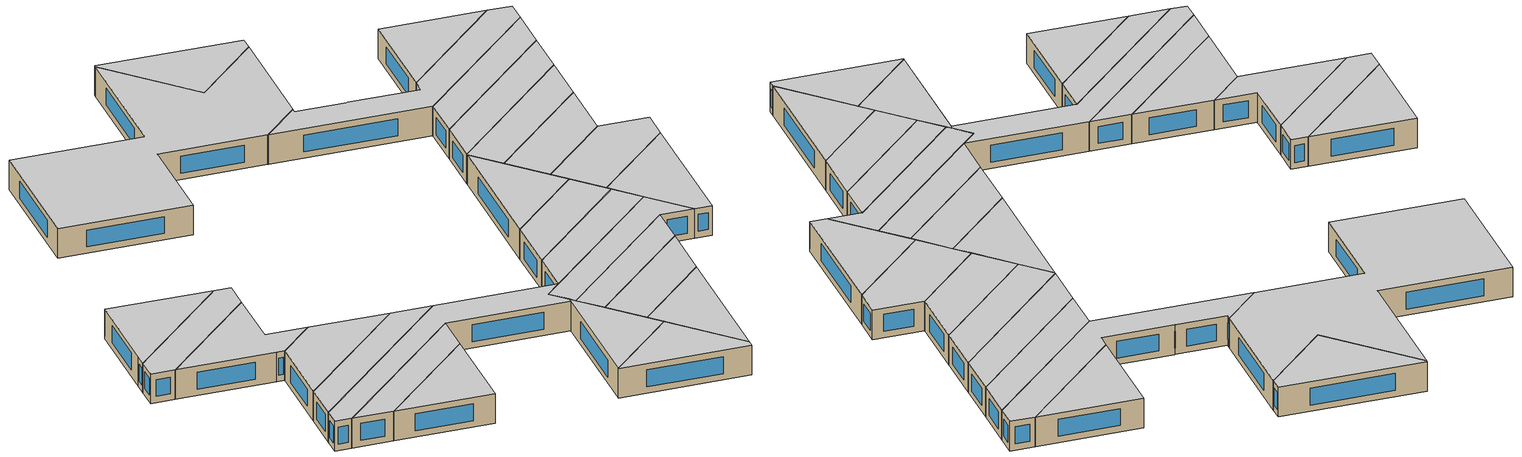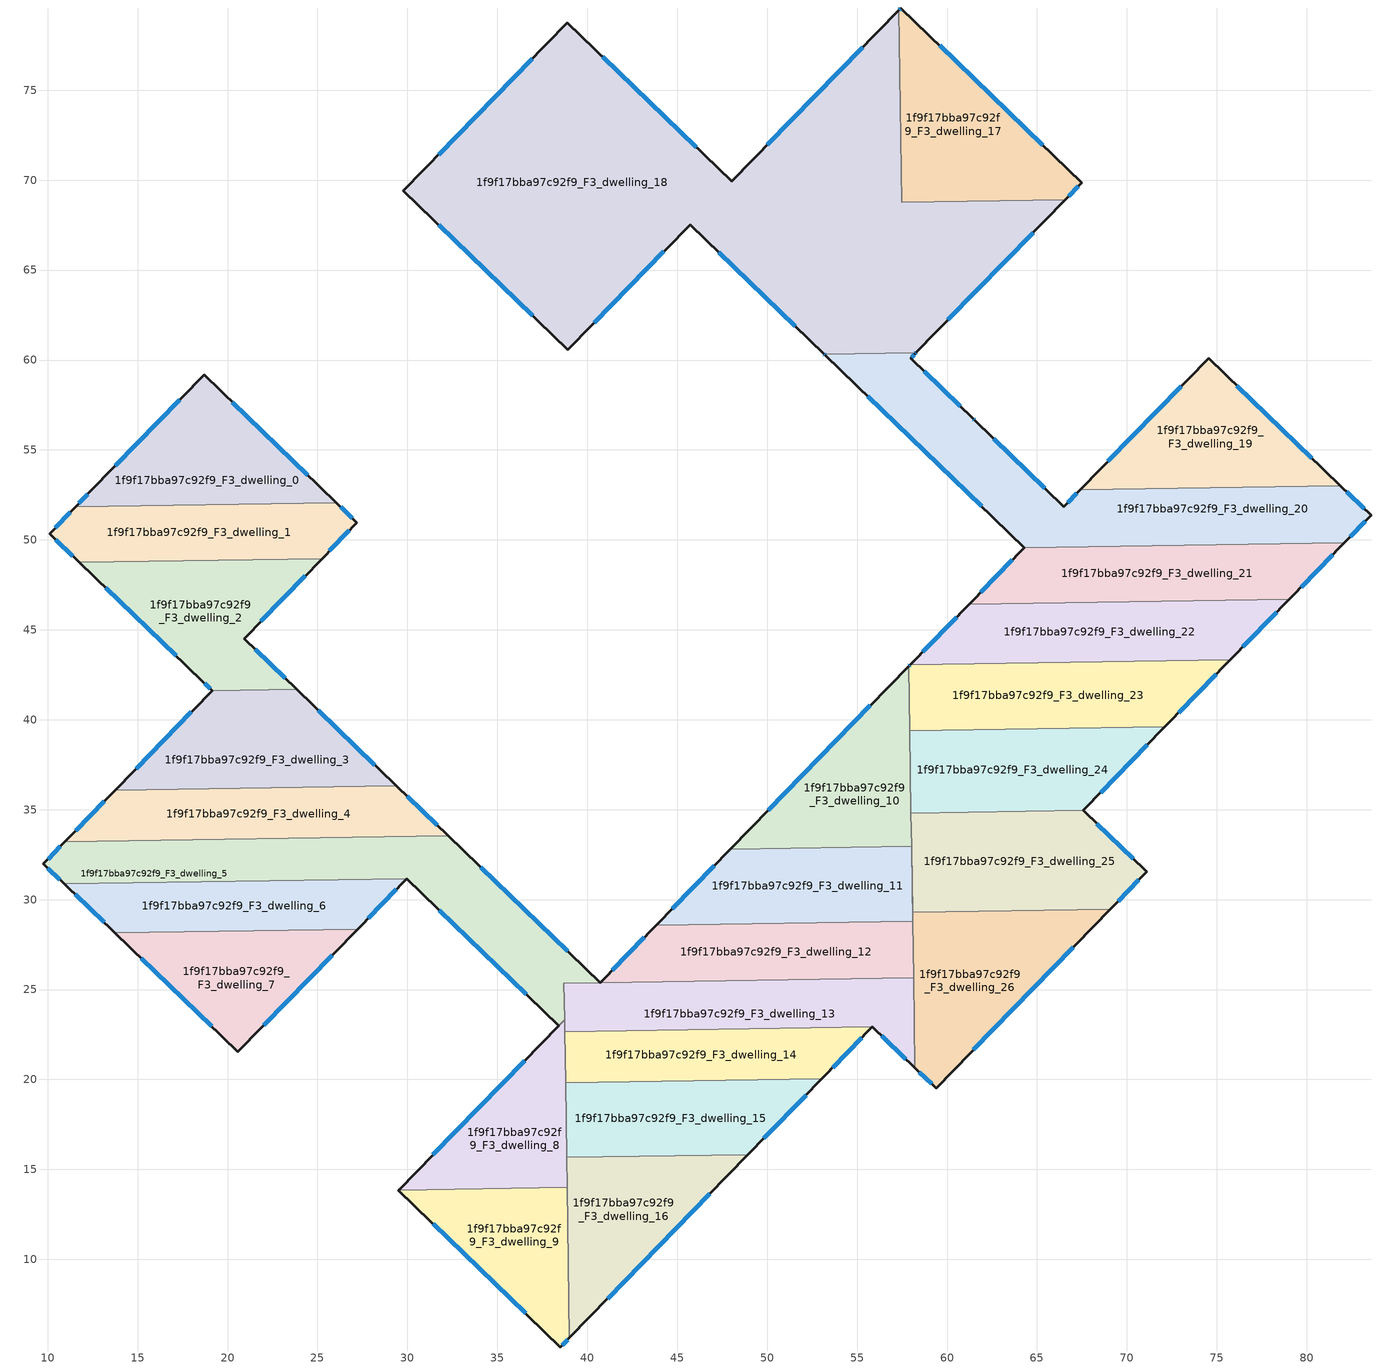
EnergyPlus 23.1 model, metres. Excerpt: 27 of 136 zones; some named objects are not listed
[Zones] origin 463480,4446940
1f9f17bba97c92f9_F3_dwelling_0
 floor to 1f9f17bba97c92f9_F2_dwelling_0 (EU_floor_Construction): 26.04,52.08 11.56,51.85 12.41,52.73 18.7,59.18 z9
 wall outside (EU_wall_Construction): 26.04,52.08 18.7,59.18 12.41,52.73 11.56,51.85 z9:12
 wall to 1f9f17bba97c92f9_F3_dwelling_1 (EU_wall_Construction): 11.56,51.85 26.04,52.08 z9:12
 window (EU_Window_Construction): 12.22,52.54 11.74,52.04 / 17.35,57.8 13.75,54.11 / 24.46,53.6 20.27,57.66 z9.64:11.36
 ceiling to 1f9f17bba97c92f9_F4_dwelling_0 (EU_floor_Construction): 26.04,52.08 18.7,59.18 12.41,52.73 11.56,51.85 z12
1f9f17bba97c92f9_F3_dwelling_1
 floor to 1f9f17bba97c92f9_F2_dwelling_1 (EU_floor_Construction): 27.2,50.96 25.25,48.96 11.76,48.75 10.1,50.35 11.56,51.85 26.04,52.08 z9
 wall outside (EU_wall_Construction): 25.25,48.96 27.2,50.96 26.04,52.08 / 11.56,51.85 10.1,50.35 11.76,48.75 z9:12
 wall to 1f9f17bba97c92f9_F3_dwelling_2 (EU_wall_Construction): 11.76,48.75 25.25,48.96 z9:12
 window (EU_Window_Construction): 26.95,51.2 26.29,51.84 / 25.67,49.39 26.78,50.53 / 10.46,50.01 11.4,49.1 / 11.25,51.53 10.41,50.67 z9.64:11.36
 ceiling to 1f9f17bba97c92f9_F4_dwelling_1 (EU_floor_Construction): 25.25,48.96 27.2,50.96 26.04,52.08 11.56,51.85 10.1,50.35 11.76,48.75 z12
1f9f17bba97c92f9_F3_dwelling_10
 floor to 1f9f17bba97c92f9_F2_dwelling_10 (EU_floor_Construction): 57.87,42.98 58.03,32.96 47.95,32.8 z9
 wall outside (EU_wall_Construction): 57.87,42.98 47.95,32.8 z9:12
 wall to 1f9f17bba97c92f9_F3_dwelling_11 (EU_wall_Construction): 47.95,32.8 58.03,32.96 z9:12
 wall to 1f9f17bba97c92f9_F3_dwelling_24 (EU_wall_Construction): 58,34.81 57.93,39.38 z9:12
 wall to 1f9f17bba97c92f9_F3_dwelling_23 (EU_wall_Construction): 57.93,39.38 57.87,42.98 z9:12
 wall to 1f9f17bba97c92f9_F3_dwelling_25 (EU_wall_Construction): 58.03,32.96 58,34.81 z9:12
 window (EU_Window_Construction): 55.75,40.8 50.07,34.98 z9.64:11.36
 ceiling to 1f9f17bba97c92f9_F4_dwelling_10 (EU_floor_Construction): 58.03,32.96 57.87,42.98 47.95,32.8 z12
1f9f17bba97c92f9_F3_dwelling_11
 floor to 1f9f17bba97c92f9_F2_dwelling_11 (EU_floor_Construction): 58.03,32.96 58.09,28.8 43.84,28.58 47.95,32.8 z9
 wall outside (EU_wall_Construction): 47.95,32.8 43.84,28.58 z9:12
 wall to 1f9f17bba97c92f9_F3_dwelling_12 (EU_wall_Construction): 43.84,28.58 58.09,28.8 z9:12
 wall to 1f9f17bba97c92f9_F3_dwelling_26 (EU_wall_Construction): 58.09,28.8 58.03,32.77 z9:12
 wall to 1f9f17bba97c92f9_F3_dwelling_25 (EU_wall_Construction): 58.03,32.77 58.03,32.95 z9:12
 window (EU_Window_Construction): 47.07,31.9 44.72,29.49 z9.64:11.36
 ceiling to 1f9f17bba97c92f9_F4_dwelling_11 (EU_floor_Construction): 58.09,28.8 58.03,32.96 47.95,32.8 43.84,28.58 z12
1f9f17bba97c92f9_F3_dwelling_12
 floor to 1f9f17bba97c92f9_F2_dwelling_12 (EU_floor_Construction): 58.09,28.8 58.14,25.64 40.71,25.37 43.84,28.58 z9
 wall outside (EU_wall_Construction): 43.84,28.58 40.71,25.37 z9:12
 wall to 1f9f17bba97c92f9_F3_dwelling_13 (EU_wall_Construction): 40.71,25.37 58.14,25.64 z9:12
 wall to 1f9f17bba97c92f9_F3_dwelling_26 (EU_wall_Construction): 58.14,25.64 58.09,28.8 z9:12
 window (EU_Window_Construction): 43.17,27.89 41.38,26.06 z9.64:11.36
 ceiling to 1f9f17bba97c92f9_F4_dwelling_12 (EU_floor_Construction): 58.14,25.64 58.09,28.8 43.84,28.58 40.71,25.37 z12
1f9f17bba97c92f9_F3_dwelling_13
 floor to 1f9f17bba97c92f9_F2_dwelling_13 (EU_floor_Construction): 58.14,25.64 58.22,20.64 55.86,22.92 38.75,22.66 38.71,25.34 z9
 wall outside (EU_wall_Construction): 55.86,22.92 58.22,20.64 z9:12
 wall to 1f9f17bba97c92f9_F3_dwelling_14 (EU_wall_Construction): 38.75,22.66 55.86,22.92 z9:12
 wall to 1f9f17bba97c92f9_F3_dwelling_5 (EU_wall_Construction): 40.71,25.37 38.71,25.34 38.74,23.32 z9:12
 wall to 1f9f17bba97c92f9_F3_dwelling_8 (EU_wall_Construction): 38.74,23.32 38.75,22.66 z9:12
 wall to 1f9f17bba97c92f9_F3_dwelling_26 (EU_wall_Construction): 58.22,20.64 58.14,25.64 z9:12
 window (EU_Window_Construction): 56.36,22.44 57.71,21.13 z9.64:11.36
 ceiling to 1f9f17bba97c92f9_F4_dwelling_13 (EU_floor_Construction): 58.22,20.64 58.14,25.64 38.71,25.34 38.75,22.66 55.86,22.92 z12
1f9f17bba97c92f9_F3_dwelling_14
 floor to 1f9f17bba97c92f9_F2_dwelling_14 (EU_floor_Construction): 55.86,22.92 53.04,20.04 38.79,19.82 38.75,22.66 z9
 wall outside (EU_wall_Construction): 53.04,20.04 55.86,22.92 z9:12
 wall to 1f9f17bba97c92f9_F3_dwelling_15 (EU_wall_Construction): 38.79,19.82 53.04,20.04 z9:12
 wall to 1f9f17bba97c92f9_F3_dwelling_8 (EU_wall_Construction): 38.75,22.66 38.79,19.82 z9:12
 window (EU_Window_Construction): 53.64,20.65 55.25,22.31 z9.64:11.36
 ceiling to 1f9f17bba97c92f9_F4_dwelling_14 (EU_floor_Construction): 53.04,20.04 55.86,22.92 38.75,22.66 38.79,19.82 z12
1f9f17bba97c92f9_F3_dwelling_15
 floor to 1f9f17bba97c92f9_F2_dwelling_15 (EU_floor_Construction): 53.04,20.04 48.93,15.82 38.86,15.66 38.79,19.82 z9
 wall outside (EU_wall_Construction): 48.93,15.82 53.04,20.04 z9:12
 wall to 1f9f17bba97c92f9_F3_dwelling_16 (EU_wall_Construction): 38.86,15.66 48.93,15.82 z9:12
 wall to 1f9f17bba97c92f9_F3_dwelling_8 (EU_wall_Construction): 38.79,19.82 38.86,15.66 z9:12
 window (EU_Window_Construction): 49.81,16.72 52.16,19.13 z9.64:11.36
 ceiling to 1f9f17bba97c92f9_F4_dwelling_15 (EU_floor_Construction): 48.93,15.82 53.04,20.04 38.79,19.82 38.86,15.66 z12
1f9f17bba97c92f9_F3_dwelling_16
 floor to 1f9f17bba97c92f9_F2_dwelling_16 (EU_floor_Construction): 48.93,15.82 39.01,5.64 38.86,15.66 z9
 wall outside (EU_wall_Construction): 39.01,5.64 48.93,15.82 z9:12
 wall to 1f9f17bba97c92f9_F3_dwelling_9 (EU_wall_Construction): 38.88,14 39.01,5.64 z9:12
 wall to 1f9f17bba97c92f9_F3_dwelling_8 (EU_wall_Construction): 38.86,15.66 38.88,14 z9:12
 window (EU_Window_Construction): 41.14,7.82 46.81,13.64 z9.64:11.36
 ceiling to 1f9f17bba97c92f9_F4_dwelling_16 (EU_floor_Construction): 39.01,5.64 48.93,15.82 38.86,15.66 z12
1f9f17bba97c92f9_F3_dwelling_17
 floor to 1f9f17bba97c92f9_F2_dwelling_17 (EU_floor_Construction): 67.48,69.85 66.56,68.91 57.47,68.77 57.3,79.44 57.43,79.57 z9
 wall outside (EU_wall_Construction): 66.56,68.91 67.48,69.85 57.43,79.57 57.3,79.44 z9:12
 wall to 1f9f17bba97c92f9_F3_dwelling_18 (EU_wall_Construction): 57.3,79.44 57.47,68.77 66.56,68.91 z9:12
 window (EU_Window_Construction): 66.76,69.11 67.29,69.65 / 57.41,79.54 57.33,79.47 / 65.33,71.93 59.59,77.49 z9.64:11.36
 ceiling to 1f9f17bba97c92f9_F4_dwelling_17 (EU_floor_Construction): 66.56,68.91 67.48,69.85 57.43,79.57 57.3,79.44 57.47,68.77 z12
1f9f17bba97c92f9_F3_dwelling_18
 floor to 1f9f17bba97c92f9_F2_dwelling_18 (EU_floor_Construction): 57.3,79.44 57.47,68.77 66.56,68.91 58.27,60.4 53.17,60.32 45.72,67.53 38.92,60.57 29.78,69.4 38.89,78.76 48.03,69.92 z9
 wall outside (EU_wall_Construction): 57.3,79.44 48.03,69.92 38.89,78.76 29.78,69.4 38.92,60.57 45.72,67.53 53.17,60.32 / 58.27,60.4 66.56,68.91 z9:12
 wall to 1f9f17bba97c92f9_F3_dwelling_20 (EU_wall_Construction): 53.17,60.32 58.27,60.4 z9:12
 window (EU_Window_Construction): 40.38,62.06 44.26,66.04 / 31.74,67.51 36.97,62.46 / 36.94,76.76 31.73,71.41 / 46.07,71.82 40.85,76.87 / 55.32,77.4 50.02,71.96 / 60.05,62.22 64.79,67.09 / 47.31,65.98 51.57,61.87 z9.64:11.36
 ceiling to 1f9f17bba97c92f9_F4_dwelling_18 (EU_floor_Construction): 58.27,60.4 66.56,68.91 57.47,68.77 57.3,79.44 48.03,69.92 38.89,78.76 29.78,69.4 38.92,60.57 45.72,67.53 53.17,60.32 z12
1f9f17bba97c92f9_F3_dwelling_19
 floor to 1f9f17bba97c92f9_F2_dwelling_19 (EU_floor_Construction): 81.86,53.02 67.42,52.79 74.54,60.1 z9
 wall outside (EU_wall_Construction): 81.86,53.02 74.54,60.1 67.42,52.79 z9:12
 wall to 1f9f17bba97c92f9_F3_dwelling_20 (EU_wall_Construction): 67.42,52.79 81.86,53.02 z9:12
 window (EU_Window_Construction): 80.29,54.53 76.11,58.58 / 73.01,58.53 68.94,54.36 z9.64:11.36
 ceiling to 1f9f17bba97c92f9_F4_dwelling_19 (EU_floor_Construction): 81.86,53.02 74.54,60.1 67.42,52.79 z12
1f9f17bba97c92f9_F3_dwelling_2
 floor to 1f9f17bba97c92f9_F2_dwelling_2 (EU_floor_Construction): 25.25,48.96 20.92,44.52 23.85,41.69 19.15,41.62 18.6,42.13 11.76,48.75 z9
 wall outside (EU_wall_Construction): 23.85,41.69 20.92,44.52 25.25,48.96 / 11.76,48.75 18.6,42.13 19.15,41.62 z9:12
 wall to 1f9f17bba97c92f9_F3_dwelling_3 (EU_wall_Construction): 19.15,41.62 23.85,41.69 z9:12
 window (EU_Window_Construction): 21.85,45.47 24.33,48.01 / 23.22,42.29 21.55,43.91 / 18.72,42.02 19.03,41.73 / 13.22,47.33 17.14,43.55 z9.64:11.36
 ceiling to 1f9f17bba97c92f9_F4_dwelling_2 (EU_floor_Construction): 23.85,41.69 20.92,44.52 25.25,48.96 11.76,48.75 18.6,42.13 19.15,41.62 z12
1f9f17bba97c92f9_F3_dwelling_20
 floor to 1f9f17bba97c92f9_F2_dwelling_20 (EU_floor_Construction): 81.86,53.02 83.57,51.36 82.09,49.84 64.29,49.57 53.22,60.27 53.17,60.32 58.27,60.4 58.22,60.35 57.98,60.1 61.49,56.7 61.53,56.66 66.5,51.86 67.42,52.79 z9
 wall outside (EU_wall_Construction): 53.17,60.32 53.22,60.27 64.29,49.57 / 67.42,52.79 66.5,51.86 61.53,56.66 61.49,56.7 57.98,60.1 58.22,60.35 58.27,60.4 / 82.09,49.84 83.57,51.36 81.86,53.02 z9:12
 wall to 1f9f17bba97c92f9_F3_dwelling_21 (EU_wall_Construction): 64.29,49.57 82.09,49.84 z9:12
 window (EU_Window_Construction): 55.59,57.98 61.92,51.86 / 53.18,60.31 53.21,60.28 / 58.23,60.36 58.26,60.39 / 58.03,60.15 58.17,60.3 / 60.74,57.43 58.73,59.37 / 61.53,56.67 61.5,56.69 / 65.44,52.88 62.6,55.63 / 67.22,52.59 66.7,52.06 / 83.21,51.72 82.23,52.66 / 82.41,50.17 83.26,51.04 z9.64:11.36
 ceiling to 1f9f17bba97c92f9_F4_dwelling_20 (EU_floor_Construction): 82.09,49.84 83.57,51.36 81.86,53.02 67.42,52.79 66.5,51.86 61.53,56.66 61.49,56.7 57.98,60.1 58.22,60.35 58.27,60.4 53.17,60.32 53.22,60.27 64.29,49.57 z12
1f9f17bba97c92f9_F3_dwelling_21
 floor to 1f9f17bba97c92f9_F2_dwelling_21 (EU_floor_Construction): 82.09,49.84 79.03,46.7 61.23,46.43 64.29,49.57 z9
 wall outside (EU_wall_Construction): 64.29,49.57 61.23,46.43 / 79.03,46.7 82.09,49.84 z9:12
 wall to 1f9f17bba97c92f9_F3_dwelling_22 (EU_wall_Construction): 61.23,46.43 79.03,46.7 z9:12
 window (EU_Window_Construction): 63.64,48.9 61.89,47.1 / 79.69,47.38 81.44,49.17 z9.64:11.36
 ceiling to 1f9f17bba97c92f9_F4_dwelling_21 (EU_floor_Construction): 79.03,46.7 82.09,49.84 64.29,49.57 61.23,46.43 z12
1f9f17bba97c92f9_F3_dwelling_22
 floor to 1f9f17bba97c92f9_F2_dwelling_22 (EU_floor_Construction): 79.03,46.7 75.75,43.34 57.95,43.06 61.23,46.43 z9
 wall outside (EU_wall_Construction): 61.23,46.43 57.95,43.06 / 75.75,43.34 79.03,46.7 z9:12
 wall to 1f9f17bba97c92f9_F3_dwelling_23 (EU_wall_Construction): 57.95,43.06 75.75,43.34 z9:12
 window (EU_Window_Construction): 60.53,45.71 58.65,43.78 / 76.45,44.06 78.33,45.98 z9.64:11.36
 ceiling to 1f9f17bba97c92f9_F4_dwelling_22 (EU_floor_Construction): 75.75,43.34 79.03,46.7 61.23,46.43 57.95,43.06 z12
1f9f17bba97c92f9_F3_dwelling_23
 floor to 1f9f17bba97c92f9_F2_dwelling_23 (EU_floor_Construction): 75.75,43.34 72.1,39.6 57.93,39.38 57.87,42.98 57.95,43.06 z9
 wall outside (EU_wall_Construction): 72.1,39.6 75.75,43.34 / 57.95,43.06 57.87,42.98 z9:12
 wall to 1f9f17bba97c92f9_F3_dwelling_24 (EU_wall_Construction): 57.93,39.38 72.1,39.6 z9:12
 window (EU_Window_Construction): 72.89,40.4 74.97,42.54 / 57.93,43.04 57.89,42.99 z9.64:11.36
 ceiling to 1f9f17bba97c92f9_F4_dwelling_23 (EU_floor_Construction): 72.1,39.6 75.75,43.34 57.95,43.06 57.87,42.98 57.93,39.38 z12
1f9f17bba97c92f9_F3_dwelling_24
 floor to 1f9f17bba97c92f9_F2_dwelling_24 (EU_floor_Construction): 72.1,39.6 67.58,34.96 58,34.81 57.93,39.38 z9
 wall outside (EU_wall_Construction): 67.58,34.96 72.1,39.6 z9:12
 wall to 1f9f17bba97c92f9_F3_dwelling_25 (EU_wall_Construction): 58,34.81 67.58,34.96 z9:12
 window (EU_Window_Construction): 68.55,35.95 71.14,38.6 z9.64:11.36
 ceiling to 1f9f17bba97c92f9_F4_dwelling_24 (EU_floor_Construction): 67.58,34.96 72.1,39.6 57.93,39.38 58,34.81 z12
1f9f17bba97c92f9_F3_dwelling_25
 floor to 1f9f17bba97c92f9_F2_dwelling_25 (EU_floor_Construction): 71.11,31.55 69.09,29.48 58.08,29.31 58,34.81 67.58,34.96 z9
 wall outside (EU_wall_Construction): 69.09,29.48 71.11,31.55 67.58,34.96 z9:12
 wall to 1f9f17bba97c92f9_F3_dwelling_26 (EU_wall_Construction): 58.03,32.77 58.08,29.31 69.09,29.48 z9:12
 window (EU_Window_Construction): 69.52,29.92 70.67,31.11 / 70.35,32.28 68.34,34.23 z9.64:11.36
 ceiling to 1f9f17bba97c92f9_F4_dwelling_25 (EU_floor_Construction): 69.09,29.48 71.11,31.55 67.58,34.96 58,34.81 58.08,29.31 z12
1f9f17bba97c92f9_F3_dwelling_26
 floor to 1f9f17bba97c92f9_F2_dwelling_26 (EU_floor_Construction): 69.09,29.48 59.39,19.51 58.22,20.64 58.08,29.31 z9
 wall outside (EU_wall_Construction): 58.22,20.64 59.39,19.51 69.09,29.48 z9:12
 window (EU_Window_Construction): 58.47,20.4 59.14,19.75 / 61.47,21.65 67.01,27.34 z9.64:11.36
 ceiling to 1f9f17bba97c92f9_F4_dwelling_26 (EU_floor_Construction): 59.39,19.51 69.09,29.48 58.08,29.31 58.22,20.64 z12
1f9f17bba97c92f9_F3_dwelling_3
 floor to 1f9f17bba97c92f9_F2_dwelling_3 (EU_floor_Construction): 29.39,36.33 13.76,36.09 19.15,41.62 23.85,41.69 z9
 wall outside (EU_wall_Construction): 19.15,41.62 13.76,36.09 / 29.39,36.33 23.85,41.69 z9:12
 wall to 1f9f17bba97c92f9_F3_dwelling_4 (EU_wall_Construction): 13.76,36.09 29.39,36.33 z9:12
 window (EU_Window_Construction): 17.99,40.43 14.91,37.27 / 28.2,37.48 25.03,40.54 z9.64:11.36
 ceiling to 1f9f17bba97c92f9_F4_dwelling_3 (EU_floor_Construction): 29.39,36.33 23.85,41.69 19.15,41.62 13.76,36.09 z12
1f9f17bba97c92f9_F3_dwelling_4
 floor to 1f9f17bba97c92f9_F2_dwelling_4 (EU_floor_Construction): 32.26,33.55 10.96,33.21 13.76,36.09 29.39,36.33 z9
 wall outside (EU_wall_Construction): 13.76,36.09 10.96,33.21 / 32.26,33.55 29.39,36.33 z9:12
 wall to 1f9f17bba97c92f9_F3_dwelling_5 (EU_wall_Construction): 10.96,33.21 32.26,33.55 z9:12
 window (EU_Window_Construction): 13.16,35.47 11.56,33.83 / 31.65,34.14 30,35.73 z9.64:11.36
 ceiling to 1f9f17bba97c92f9_F4_dwelling_4 (EU_floor_Construction): 32.26,33.55 29.39,36.33 13.76,36.09 10.96,33.21 z12
1f9f17bba97c92f9_F3_dwelling_5
 floor to 1f9f17bba97c92f9_F2_dwelling_5 (EU_floor_Construction): 40.71,25.37 38.71,25.34 38.74,23.32 38.42,23 29.97,31.16 10.93,30.87 9.77,31.99 10.96,33.21 32.26,33.55 z9
 wall outside (EU_wall_Construction): 29.97,31.16 38.42,23 / 10.96,33.21 9.77,31.99 10.93,30.87 / 40.71,25.37 32.26,33.55 z9:12
 wall to 1f9f17bba97c92f9_F3_dwelling_6 (EU_wall_Construction): 10.93,30.87 29.97,31.16 z9:12
 wall to 1f9f17bba97c92f9_F3_dwelling_8 (EU_wall_Construction): 38.42,22.99 38.74,23.32 z9:12
 window (EU_Window_Construction): 31.78,29.41 36.61,24.75 / 10.02,31.75 10.68,31.11 / 10.7,32.95 10.02,32.25 / 38.9,27.12 34.07,31.8 z9.64:11.36
 ceiling to 1f9f17bba97c92f9_F4_dwelling_5 (EU_floor_Construction): 38.74,23.32 38.71,25.34 40.71,25.37 32.26,33.55 10.96,33.21 9.77,31.99 10.93,30.87 29.97,31.16 38.42,23 z12
1f9f17bba97c92f9_F3_dwelling_6
 floor to 1f9f17bba97c92f9_F2_dwelling_6 (EU_floor_Construction): 29.97,31.16 27.24,28.37 13.74,28.16 10.93,30.87 z9
 wall outside (EU_wall_Construction): 27.24,28.37 29.97,31.16 / 10.93,30.87 13.74,28.16 z9:12
 wall to 1f9f17bba97c92f9_F3_dwelling_7 (EU_wall_Construction): 13.74,28.16 27.24,28.37 z9:12
 window (EU_Window_Construction): 27.82,28.97 29.38,30.56 / 11.53,30.29 13.14,28.74 z9.64:11.36
 ceiling to 1f9f17bba97c92f9_F4_dwelling_6 (EU_floor_Construction): 27.24,28.37 29.97,31.16 10.93,30.87 13.74,28.16 z12
1f9f17bba97c92f9_F3_dwelling_7
 floor to 1f9f17bba97c92f9_F2_dwelling_7 (EU_floor_Construction): 27.24,28.37 20.58,21.54 13.74,28.16 z9
 wall outside (EU_wall_Construction): 13.74,28.16 20.58,21.54 27.24,28.37 z9:12
 window (EU_Window_Construction): 15.2,26.74 19.12,22.96 / 22.01,23 25.81,26.9 z9.64:11.36
 ceiling to 1f9f17bba97c92f9_F4_dwelling_7 (EU_floor_Construction): 20.58,21.54 27.24,28.37 13.74,28.16 z12
1f9f17bba97c92f9_F3_dwelling_8
 floor to 1f9f17bba97c92f9_F2_dwelling_8 (EU_floor_Construction): 38.74,23.32 38.88,14 29.51,13.85 z9
 wall outside (EU_wall_Construction): 38.42,22.99 29.51,13.85 z9:12
 wall to 1f9f17bba97c92f9_F3_dwelling_9 (EU_wall_Construction): 29.51,13.85 38.88,14 z9:12
 window (EU_Window_Construction): 36.51,21.04 31.42,15.81 z9.64:11.36
 ceiling to 1f9f17bba97c92f9_F4_dwelling_8 (EU_floor_Construction): 38.88,14 38.74,23.32 29.51,13.85 z12
1f9f17bba97c92f9_F3_dwelling_9
 floor to 1f9f17bba97c92f9_F2_dwelling_9 (EU_floor_Construction): 38.88,14 39.01,5.64 38.51,5.13 29.49,13.84 29.51,13.85 z9
 wall outside (EU_wall_Construction): 29.51,13.85 29.49,13.84 38.51,5.13 39.01,5.64 z9:12
 window (EU_Window_Construction): 38.62,5.24 38.9,5.53 / 31.43,11.97 36.58,6.99 z9.64:11.36
 ceiling to 1f9f17bba97c92f9_F4_dwelling_9 (EU_floor_Construction): 38.51,5.13 39.01,5.64 38.88,14 29.51,13.85 29.49,13.84 z12
[Building]
EU S2 Campaign: North Axis=0; Terrain=City; Solar Distribution=FullExterior
[Site:Location]
Yerevan-Zvartnots.Intl.AP: Latitude=40.15; Longitude=44.383; Time Zone=4; Elevation=854
[SizingPeriod:WeatherFileDays]
AnnualSizingPeriod: Begin Month=1; Begin Day of Month=1; End Month=12; End Day of Month=31; Day of Week for Start Day=Monday; Use Weather File Daylight Saving Period=No; Use Weather File Rain and Snow Indicators=No
[MATERIAL]
EU_InternalMass_Material: Roughness=MediumRough; Thickness=0.1; Conductivity=1; Density=1800; Specific Heat=900; Thermal Absorptance=0.9; Solar Absorptance=0.7; Visible Absorptance=0.7
[MATERIAL:NOMASS] Roughness=MediumRough; Thermal Absorptance=0.9; Solar Absorptance=0.7; Visible Absorptance=0.7
Name | Thermal Resistance
EU_wall_NoMass | 1.05043
EU_floor_NoMass | 0.478065
[WINDOWMATERIAL:SIMPLEGLAZINGSYSTEM]
EU_Window_SimpleGlazing: UFactor=2.5566; Solar Heat Gain Coefficient=0.75; Visible Transmittance=0.75
[CONSTRUCTION]
EU_wall_Construction: EU_wall_NoMass
EU_floor_Construction: EU_floor_NoMass
EU_Window_Construction: EU_Window_SimpleGlazing
EU_InternalMass_Construction: EU_InternalMass_Material
[ZONE] Type=1; Multiplier=1; Ceiling Height=autocalculate; Floor Area=autocalculate; Part of Total Floor Area=Yes
Name | Volume
1f9f17bba97c92f9_F3_dwelling_0 | 156.762
1f9f17bba97c92f9_F3_dwelling_1 | 144.111
1f9f17bba97c92f9_F3_dwelling_10 | 151.508
1f9f17bba97c92f9_F3_dwelling_11 | 151.545
1f9f17bba97c92f9_F3_dwelling_12 | 150.179
1f9f17bba97c92f9_F3_dwelling_13 | 164.47
1f9f17bba97c92f9_F3_dwelling_14 | 133.849
1f9f17bba97c92f9_F3_dwelling_15 | 151.523
1f9f17bba97c92f9_F3_dwelling_16 | 151.51
1f9f17bba97c92f9_F3_dwelling_17 | 177.066
1f9f17bba97c92f9_F3_dwelling_18 | 1006.39
1f9f17bba97c92f9_F3_dwelling_19 | 155.8125
1f9f17bba97c92f9_F3_dwelling_2 | 160.2
1f9f17bba97c92f9_F3_dwelling_20 | 293.873
1f9f17bba97c92f9_F3_dwelling_21 | 165.175
1f9f17bba97c92f9_F3_dwelling_22 | 177.008
1f9f17bba97c92f9_F3_dwelling_23 | 177.078
1f9f17bba97c92f9_F3_dwelling_24 | 162.957
1f9f17bba97c92f9_F3_dwelling_25 | 191.166
1f9f17bba97c92f9_F3_dwelling_26 | 177.06
1f9f17bba97c92f9_F3_dwelling_3 | 166.003
1f9f17bba97c92f9_F3_dwelling_4 | 156.719
1f9f17bba97c92f9_F3_dwelling_5 | 256.618
1f9f17bba97c92f9_F3_dwelling_6 | 134.451
1f9f17bba97c92f9_F3_dwelling_7 | 136.15
1f9f17bba97c92f9_F3_dwelling_8 | 131.094
1f9f17bba97c92f9_F3_dwelling_9 | 131.434
[INTERNALMASS] Construction=EU_InternalMass_Construction
Name | Zone or ZoneList | Surface Area
1f9f17bba97c92f9_F3_dwelling_0_EU_InternalMass | 1f9f17bba97c92f9_F3_dwelling_0 | 52.2539
1f9f17bba97c92f9_F3_dwelling_1_EU_InternalMass | 1f9f17bba97c92f9_F3_dwelling_1 | 48.037
1f9f17bba97c92f9_F3_dwelling_2_EU_InternalMass | 1f9f17bba97c92f9_F3_dwelling_2 | 53.4002
1f9f17bba97c92f9_F3_dwelling_3_EU_InternalMass | 1f9f17bba97c92f9_F3_dwelling_3 | 55.3343
1f9f17bba97c92f9_F3_dwelling_4_EU_InternalMass | 1f9f17bba97c92f9_F3_dwelling_4 | 52.2394
1f9f17bba97c92f9_F3_dwelling_5_EU_InternalMass | 1f9f17bba97c92f9_F3_dwelling_5 | 85.5473
1f9f17bba97c92f9_F3_dwelling_6_EU_InternalMass | 1f9f17bba97c92f9_F3_dwelling_6 | 44.8238
1f9f17bba97c92f9_F3_dwelling_7_EU_InternalMass | 1f9f17bba97c92f9_F3_dwelling_7 | 45.3794
1f9f17bba97c92f9_F3_dwelling_8_EU_InternalMass | 1f9f17bba97c92f9_F3_dwelling_8 | 43.7294
1f9f17bba97c92f9_F3_dwelling_9_EU_InternalMass | 1f9f17bba97c92f9_F3_dwelling_9 | 43.8024
1f9f17bba97c92f9_F3_dwelling_10_EU_InternalMass | 1f9f17bba97c92f9_F3_dwelling_10 | 50.5029
1f9f17bba97c92f9_F3_dwelling_11_EU_InternalMass | 1f9f17bba97c92f9_F3_dwelling_11 | 50.5147
1f9f17bba97c92f9_F3_dwelling_12_EU_InternalMass | 1f9f17bba97c92f9_F3_dwelling_12 | 50.0598
1f9f17bba97c92f9_F3_dwelling_13_EU_InternalMass | 1f9f17bba97c92f9_F3_dwelling_13 | 54.8231
1f9f17bba97c92f9_F3_dwelling_14_EU_InternalMass | 1f9f17bba97c92f9_F3_dwelling_14 | 44.6165
1f9f17bba97c92f9_F3_dwelling_15_EU_InternalMass | 1f9f17bba97c92f9_F3_dwelling_15 | 50.5076
1f9f17bba97c92f9_F3_dwelling_16_EU_InternalMass | 1f9f17bba97c92f9_F3_dwelling_16 | 50.5031
1f9f17bba97c92f9_F3_dwelling_17_EU_InternalMass | 1f9f17bba97c92f9_F3_dwelling_17 | 59.0217
1f9f17bba97c92f9_F3_dwelling_18_EU_InternalMass | 1f9f17bba97c92f9_F3_dwelling_18 | 335.473
1f9f17bba97c92f9_F3_dwelling_19_EU_InternalMass | 1f9f17bba97c92f9_F3_dwelling_19 | 51.9375
1f9f17bba97c92f9_F3_dwelling_20_EU_InternalMass | 1f9f17bba97c92f9_F3_dwelling_20 | 97.9504
1f9f17bba97c92f9_F3_dwelling_21_EU_InternalMass | 1f9f17bba97c92f9_F3_dwelling_21 | 55.0584
1f9f17bba97c92f9_F3_dwelling_22_EU_InternalMass | 1f9f17bba97c92f9_F3_dwelling_22 | 59.0025
1f9f17bba97c92f9_F3_dwelling_23_EU_InternalMass | 1f9f17bba97c92f9_F3_dwelling_23 | 59.0262
1f9f17bba97c92f9_F3_dwelling_24_EU_InternalMass | 1f9f17bba97c92f9_F3_dwelling_24 | 54.3189
1f9f17bba97c92f9_F3_dwelling_25_EU_InternalMass | 1f9f17bba97c92f9_F3_dwelling_25 | 63.722
1f9f17bba97c92f9_F3_dwelling_26_EU_InternalMass | 1f9f17bba97c92f9_F3_dwelling_26 | 59.0234
[OTHEREQUIPMENT] Fuel Type=Electricity; Design Level Calculation Method=Watts/Area; Power per Zone Floor Area=1; Fraction Latent=0; Fraction Radiant=0; Fraction Lost=0; Carbon Dioxide Generation Rate=0; EndUse Subcategory=EU_Step8_InternalGains
Name | Zone or ZoneList or Space or SpaceList | Schedule
EU_Step8_InternalGain_1f9f17bba97c92f9_F3_dwelling_0_f000 | 1f9f17bba97c92f9_F3_dwelling_0 | EU_Step8_GainSchedule_1f9f17bba97c92f9_F3_dwelling_0_f000
EU_Step8_InternalGain_1f9f17bba97c92f9_F3_dwelling_1_f000 | 1f9f17bba97c92f9_F3_dwelling_1 | EU_Step8_GainSchedule_1f9f17bba97c92f9_F3_dwelling_1_f000
EU_Step8_InternalGain_1f9f17bba97c92f9_F3_dwelling_2_f000 | 1f9f17bba97c92f9_F3_dwelling_2 | EU_Step8_GainSchedule_1f9f17bba97c92f9_F3_dwelling_2_f000
EU_Step8_InternalGain_1f9f17bba97c92f9_F3_dwelling_3_f000 | 1f9f17bba97c92f9_F3_dwelling_3 | EU_Step8_GainSchedule_1f9f17bba97c92f9_F3_dwelling_3_f000
EU_Step8_InternalGain_1f9f17bba97c92f9_F3_dwelling_4_f000 | 1f9f17bba97c92f9_F3_dwelling_4 | EU_Step8_GainSchedule_1f9f17bba97c92f9_F3_dwelling_4_f000
EU_Step8_InternalGain_1f9f17bba97c92f9_F3_dwelling_5_f000 | 1f9f17bba97c92f9_F3_dwelling_5 | EU_Step8_GainSchedule_1f9f17bba97c92f9_F3_dwelling_5_f000
EU_Step8_InternalGain_1f9f17bba97c92f9_F3_dwelling_6_f000 | 1f9f17bba97c92f9_F3_dwelling_6 | EU_Step8_GainSchedule_1f9f17bba97c92f9_F3_dwelling_6_f000
EU_Step8_InternalGain_1f9f17bba97c92f9_F3_dwelling_7_f000 | 1f9f17bba97c92f9_F3_dwelling_7 | EU_Step8_GainSchedule_1f9f17bba97c92f9_F3_dwelling_7_f000
EU_Step8_InternalGain_1f9f17bba97c92f9_F3_dwelling_8_f000 | 1f9f17bba97c92f9_F3_dwelling_8 | EU_Step8_GainSchedule_1f9f17bba97c92f9_F3_dwelling_8_f000
EU_Step8_InternalGain_1f9f17bba97c92f9_F3_dwelling_9_f000 | 1f9f17bba97c92f9_F3_dwelling_9 | EU_Step8_GainSchedule_1f9f17bba97c92f9_F3_dwelling_9_f000
EU_Step8_InternalGain_1f9f17bba97c92f9_F3_dwelling_10_f000 | 1f9f17bba97c92f9_F3_dwelling_10 | EU_Step8_GainSchedule_1f9f17bba97c92f9_F3_dwelling_10_f000
EU_Step8_InternalGain_1f9f17bba97c92f9_F3_dwelling_11_f000 | 1f9f17bba97c92f9_F3_dwelling_11 | EU_Step8_GainSchedule_1f9f17bba97c92f9_F3_dwelling_11_f000
EU_Step8_InternalGain_1f9f17bba97c92f9_F3_dwelling_12_f000 | 1f9f17bba97c92f9_F3_dwelling_12 | EU_Step8_GainSchedule_1f9f17bba97c92f9_F3_dwelling_12_f000
EU_Step8_InternalGain_1f9f17bba97c92f9_F3_dwelling_13_f000 | 1f9f17bba97c92f9_F3_dwelling_13 | EU_Step8_GainSchedule_1f9f17bba97c92f9_F3_dwelling_13_f000
EU_Step8_InternalGain_1f9f17bba97c92f9_F3_dwelling_14_f000 | 1f9f17bba97c92f9_F3_dwelling_14 | EU_Step8_GainSchedule_1f9f17bba97c92f9_F3_dwelling_14_f000
EU_Step8_InternalGain_1f9f17bba97c92f9_F3_dwelling_15_f000 | 1f9f17bba97c92f9_F3_dwelling_15 | EU_Step8_GainSchedule_1f9f17bba97c92f9_F3_dwelling_15_f000
EU_Step8_InternalGain_1f9f17bba97c92f9_F3_dwelling_16_f000 | 1f9f17bba97c92f9_F3_dwelling_16 | EU_Step8_GainSchedule_1f9f17bba97c92f9_F3_dwelling_16_f000
EU_Step8_InternalGain_1f9f17bba97c92f9_F3_dwelling_17_f000 | 1f9f17bba97c92f9_F3_dwelling_17 | EU_Step8_GainSchedule_1f9f17bba97c92f9_F3_dwelling_17_f000
EU_Step8_InternalGain_1f9f17bba97c92f9_F3_dwelling_18_f000 | 1f9f17bba97c92f9_F3_dwelling_18 | EU_Step8_GainSchedule_1f9f17bba97c92f9_F3_dwelling_18_f000
EU_Step8_InternalGain_1f9f17bba97c92f9_F3_dwelling_19_f000 | 1f9f17bba97c92f9_F3_dwelling_19 | EU_Step8_GainSchedule_1f9f17bba97c92f9_F3_dwelling_19_f000
EU_Step8_InternalGain_1f9f17bba97c92f9_F3_dwelling_20_f000 | 1f9f17bba97c92f9_F3_dwelling_20 | EU_Step8_GainSchedule_1f9f17bba97c92f9_F3_dwelling_20_f000
EU_Step8_InternalGain_1f9f17bba97c92f9_F3_dwelling_21_f000 | 1f9f17bba97c92f9_F3_dwelling_21 | EU_Step8_GainSchedule_1f9f17bba97c92f9_F3_dwelling_21_f000
EU_Step8_InternalGain_1f9f17bba97c92f9_F3_dwelling_22_f000 | 1f9f17bba97c92f9_F3_dwelling_22 | EU_Step8_GainSchedule_1f9f17bba97c92f9_F3_dwelling_22_f000
EU_Step8_InternalGain_1f9f17bba97c92f9_F3_dwelling_23_f000 | 1f9f17bba97c92f9_F3_dwelling_23 | EU_Step8_GainSchedule_1f9f17bba97c92f9_F3_dwelling_23_f000
EU_Step8_InternalGain_1f9f17bba97c92f9_F3_dwelling_24_f000 | 1f9f17bba97c92f9_F3_dwelling_24 | EU_Step8_GainSchedule_1f9f17bba97c92f9_F3_dwelling_24_f000
EU_Step8_InternalGain_1f9f17bba97c92f9_F3_dwelling_25_f000 | 1f9f17bba97c92f9_F3_dwelling_25 | EU_Step8_GainSchedule_1f9f17bba97c92f9_F3_dwelling_25_f000
EU_Step8_InternalGain_1f9f17bba97c92f9_F3_dwelling_26_f000 | 1f9f17bba97c92f9_F3_dwelling_26 | EU_Step8_GainSchedule_1f9f17bba97c92f9_F3_dwelling_26_f000
[ZONEVENTILATION:DESIGNFLOWRATE] Schedule=EU_AlwaysOn; Design Flow Rate Calculation Method=AirChanges/Hour; Air Changes per Hour=0.557805; Ventilation Type=Natural; Fan Pressure Rise=0; Fan Total Efficiency=1; Constant Term Coefficient=1; Temperature Term Coefficient=0; Velocity Term Coefficient=0; Velocity Squared Term Coefficient=0; Minimum Indoor Temperature=-100; Maximum Indoor Temperature=100; Delta Temperature=-100; Minimum Outdoor Temperature=-100; Maximum Outdoor Temperature=100; Maximum Wind Speed=40
Name | Zone or ZoneList or Space or SpaceList
EU_ConstantAir_1f9f17bba97c92f9_F3_dwelling_0 | 1f9f17bba97c92f9_F3_dwelling_0
EU_ConstantAir_1f9f17bba97c92f9_F3_dwelling_1 | 1f9f17bba97c92f9_F3_dwelling_1
EU_ConstantAir_1f9f17bba97c92f9_F3_dwelling_2 | 1f9f17bba97c92f9_F3_dwelling_2
EU_ConstantAir_1f9f17bba97c92f9_F3_dwelling_3 | 1f9f17bba97c92f9_F3_dwelling_3
EU_ConstantAir_1f9f17bba97c92f9_F3_dwelling_4 | 1f9f17bba97c92f9_F3_dwelling_4
EU_ConstantAir_1f9f17bba97c92f9_F3_dwelling_5 | 1f9f17bba97c92f9_F3_dwelling_5
EU_ConstantAir_1f9f17bba97c92f9_F3_dwelling_6 | 1f9f17bba97c92f9_F3_dwelling_6
EU_ConstantAir_1f9f17bba97c92f9_F3_dwelling_7 | 1f9f17bba97c92f9_F3_dwelling_7
EU_ConstantAir_1f9f17bba97c92f9_F3_dwelling_8 | 1f9f17bba97c92f9_F3_dwelling_8
EU_ConstantAir_1f9f17bba97c92f9_F3_dwelling_9 | 1f9f17bba97c92f9_F3_dwelling_9
EU_ConstantAir_1f9f17bba97c92f9_F3_dwelling_10 | 1f9f17bba97c92f9_F3_dwelling_10
EU_ConstantAir_1f9f17bba97c92f9_F3_dwelling_11 | 1f9f17bba97c92f9_F3_dwelling_11
EU_ConstantAir_1f9f17bba97c92f9_F3_dwelling_12 | 1f9f17bba97c92f9_F3_dwelling_12
EU_ConstantAir_1f9f17bba97c92f9_F3_dwelling_13 | 1f9f17bba97c92f9_F3_dwelling_13
EU_ConstantAir_1f9f17bba97c92f9_F3_dwelling_14 | 1f9f17bba97c92f9_F3_dwelling_14
EU_ConstantAir_1f9f17bba97c92f9_F3_dwelling_15 | 1f9f17bba97c92f9_F3_dwelling_15
EU_ConstantAir_1f9f17bba97c92f9_F3_dwelling_16 | 1f9f17bba97c92f9_F3_dwelling_16
EU_ConstantAir_1f9f17bba97c92f9_F3_dwelling_17 | 1f9f17bba97c92f9_F3_dwelling_17
EU_ConstantAir_1f9f17bba97c92f9_F3_dwelling_18 | 1f9f17bba97c92f9_F3_dwelling_18
EU_ConstantAir_1f9f17bba97c92f9_F3_dwelling_19 | 1f9f17bba97c92f9_F3_dwelling_19
EU_ConstantAir_1f9f17bba97c92f9_F3_dwelling_20 | 1f9f17bba97c92f9_F3_dwelling_20
EU_ConstantAir_1f9f17bba97c92f9_F3_dwelling_21 | 1f9f17bba97c92f9_F3_dwelling_21
EU_ConstantAir_1f9f17bba97c92f9_F3_dwelling_22 | 1f9f17bba97c92f9_F3_dwelling_22
EU_ConstantAir_1f9f17bba97c92f9_F3_dwelling_23 | 1f9f17bba97c92f9_F3_dwelling_23
EU_ConstantAir_1f9f17bba97c92f9_F3_dwelling_24 | 1f9f17bba97c92f9_F3_dwelling_24
EU_ConstantAir_1f9f17bba97c92f9_F3_dwelling_25 | 1f9f17bba97c92f9_F3_dwelling_25
EU_ConstantAir_1f9f17bba97c92f9_F3_dwelling_26 | 1f9f17bba97c92f9_F3_dwelling_26
[HVACTEMPLATE:ZONE:IDEALLOADSAIRSYSTEM] System Availability Schedule=EU_AlwaysOn; Maximum Heating Supply Air Temperature=50; Minimum Cooling Supply Air Temperature=13; Maximum Heating Supply Air Humidity Ratio=0.0156; Minimum Cooling Supply Air Humidity Ratio=0.0077; Heating Limit=NoLimit; Cooling Limit=NoLimit; Heating Availability Schedule=EU_AlwaysOn; Cooling Availability Schedule=EU_CoolingOff; Dehumidification Control Type=ConstantSensibleHeatRatio; Cooling Sensible Heat Ratio=0.7; Dehumidification Setpoint=60; Humidification Control Type=None; Humidification Setpoint=30; Outdoor Air Method=None; Outdoor Air Flow Rate per Person=0.00944; Outdoor Air Flow Rate per Zone Floor Area=0; Outdoor Air Flow Rate per Zone=0; Demand Controlled Ventilation Type=None; Outdoor Air Economizer Type=NoEconomizer; Heat Recovery Type=None; Sensible Heat Recovery Effectiveness=0.7; Latent Heat Recovery Effectiveness=0.65
Name | Template Thermostat
1f9f17bba97c92f9_F3_dwelling_0 | EU_HeatOnly_1f9f17bba97c92f9_F3_dwelling_0
1f9f17bba97c92f9_F3_dwelling_1 | EU_HeatOnly_1f9f17bba97c92f9_F3_dwelling_1
1f9f17bba97c92f9_F3_dwelling_2 | EU_HeatOnly_1f9f17bba97c92f9_F3_dwelling_2
1f9f17bba97c92f9_F3_dwelling_3 | EU_HeatOnly_1f9f17bba97c92f9_F3_dwelling_3
1f9f17bba97c92f9_F3_dwelling_4 | EU_HeatOnly_1f9f17bba97c92f9_F3_dwelling_4
1f9f17bba97c92f9_F3_dwelling_5 | EU_HeatOnly_1f9f17bba97c92f9_F3_dwelling_5
1f9f17bba97c92f9_F3_dwelling_6 | EU_HeatOnly_1f9f17bba97c92f9_F3_dwelling_6
1f9f17bba97c92f9_F3_dwelling_7 | EU_HeatOnly_1f9f17bba97c92f9_F3_dwelling_7
1f9f17bba97c92f9_F3_dwelling_8 | EU_HeatOnly_1f9f17bba97c92f9_F3_dwelling_8
1f9f17bba97c92f9_F3_dwelling_9 | EU_HeatOnly_1f9f17bba97c92f9_F3_dwelling_9
1f9f17bba97c92f9_F3_dwelling_10 | EU_HeatOnly_1f9f17bba97c92f9_F3_dwelling_10
1f9f17bba97c92f9_F3_dwelling_11 | EU_HeatOnly_1f9f17bba97c92f9_F3_dwelling_11
1f9f17bba97c92f9_F3_dwelling_12 | EU_HeatOnly_1f9f17bba97c92f9_F3_dwelling_12
1f9f17bba97c92f9_F3_dwelling_13 | EU_HeatOnly_1f9f17bba97c92f9_F3_dwelling_13
1f9f17bba97c92f9_F3_dwelling_14 | EU_HeatOnly_1f9f17bba97c92f9_F3_dwelling_14
1f9f17bba97c92f9_F3_dwelling_15 | EU_HeatOnly_1f9f17bba97c92f9_F3_dwelling_15
1f9f17bba97c92f9_F3_dwelling_16 | EU_HeatOnly_1f9f17bba97c92f9_F3_dwelling_16
1f9f17bba97c92f9_F3_dwelling_17 | EU_HeatOnly_1f9f17bba97c92f9_F3_dwelling_17
1f9f17bba97c92f9_F3_dwelling_18 | EU_HeatOnly_1f9f17bba97c92f9_F3_dwelling_18
1f9f17bba97c92f9_F3_dwelling_19 | EU_HeatOnly_1f9f17bba97c92f9_F3_dwelling_19
1f9f17bba97c92f9_F3_dwelling_20 | EU_HeatOnly_1f9f17bba97c92f9_F3_dwelling_20
1f9f17bba97c92f9_F3_dwelling_21 | EU_HeatOnly_1f9f17bba97c92f9_F3_dwelling_21
1f9f17bba97c92f9_F3_dwelling_22 | EU_HeatOnly_1f9f17bba97c92f9_F3_dwelling_22
1f9f17bba97c92f9_F3_dwelling_23 | EU_HeatOnly_1f9f17bba97c92f9_F3_dwelling_23
1f9f17bba97c92f9_F3_dwelling_24 | EU_HeatOnly_1f9f17bba97c92f9_F3_dwelling_24
1f9f17bba97c92f9_F3_dwelling_25 | EU_HeatOnly_1f9f17bba97c92f9_F3_dwelling_25
1f9f17bba97c92f9_F3_dwelling_26 | EU_HeatOnly_1f9f17bba97c92f9_F3_dwelling_26
[SIZING:ZONE] Zone Cooling Design Supply Air Temperature Input Method=SupplyAirTemperature; Zone Cooling Design Supply Air Temperature=13; Zone Heating Design Supply Air Temperature Input Method=SupplyAirTemperature; Zone Heating Design Supply Air Temperature=50; Zone Cooling Design Supply Air Humidity Ratio=0.008; Zone Heating Design Supply Air Humidity Ratio=0.008; Cooling Design Air Flow Method=DesignDay; Cooling Design Air Flow Rate=0; Cooling Minimum Air Flow per Zone Floor Area=0.000762; Cooling Minimum Air Flow=0; Cooling Minimum Air Flow Fraction=0.2; Heating Design Air Flow Method=DesignDay; Heating Design Air Flow Rate=0; Heating Maximum Air Flow per Zone Floor Area=0.002032; Heating Maximum Air Flow=0.141576; Heating Maximum Air Flow Fraction=0.3; Account for Dedicated Outdoor Air System=No; Dedicated Outdoor Air System Control Strategy=NeutralSupplyAir; Dedicated Outdoor Air Low Setpoint Temperature for Design=autosize; Dedicated Outdoor Air High Setpoint Temperature for Design=autosize; Zone Load Sizing Method=Sensible Load Only No Latent Load; Zone Latent Cooling Design Supply Air Humidity Ratio Input Method=HumidityRatioDifference; Zone Cooling Design Supply Air Humidity Ratio Difference=0.005; Zone Latent Heating Design Supply Air Humidity Ratio Input Method=HumidityRatioDifference; Zone Humidification Design Supply Air Humidity Ratio Difference=0.005
1f9f17bba97c92f9_F3_dwelling_0; 1f9f17bba97c92f9_F3_dwelling_1; 1f9f17bba97c92f9_F3_dwelling_2; 1f9f17bba97c92f9_F3_dwelling_3; 1f9f17bba97c92f9_F3_dwelling_4; 1f9f17bba97c92f9_F3_dwelling_5; 1f9f17bba97c92f9_F3_dwelling_6; 1f9f17bba97c92f9_F3_dwelling_7; 1f9f17bba97c92f9_F3_dwelling_8; 1f9f17bba97c92f9_F3_dwelling_9; 1f9f17bba97c92f9_F3_dwelling_10; 1f9f17bba97c92f9_F3_dwelling_11; 1f9f17bba97c92f9_F3_dwelling_12; 1f9f17bba97c92f9_F3_dwelling_13; 1f9f17bba97c92f9_F3_dwelling_14; 1f9f17bba97c92f9_F3_dwelling_15; 1f9f17bba97c92f9_F3_dwelling_16; 1f9f17bba97c92f9_F3_dwelling_17; 1f9f17bba97c92f9_F3_dwelling_18; 1f9f17bba97c92f9_F3_dwelling_19; 1f9f17bba97c92f9_F3_dwelling_20; 1f9f17bba97c92f9_F3_dwelling_21; 1f9f17bba97c92f9_F3_dwelling_22; 1f9f17bba97c92f9_F3_dwelling_23; 1f9f17bba97c92f9_F3_dwelling_24; 1f9f17bba97c92f9_F3_dwelling_25; 1f9f17bba97c92f9_F3_dwelling_26
[SCHEDULE:CONSTANT]
Name | Hourly Value
EU_AlwaysOn | 1
EU_CoolingOff | 0
[SCHEDULE:FILE] Column Number=1; Rows to Skip at Top=0; Number of Hours of Data=8760; Column Separator=Comma; Interpolate to Timestep=No; Minutes per Item=60; Adjust Schedule for Daylight Savings=Yes
Name | File
EU_Step8_GainSchedule_1f9f17bba97c92f9_F3_dwelling_0_f000 | ../../schedules/1f9f17bba97c92f9/1f9f17bba97c92f9_F3_dwelling_0_f000_gain.csv
EU_Step8_GainSchedule_1f9f17bba97c92f9_F3_dwelling_1_f000 | ../../schedules/1f9f17bba97c92f9/1f9f17bba97c92f9_F3_dwelling_1_f000_gain.csv
EU_Step8_GainSchedule_1f9f17bba97c92f9_F3_dwelling_2_f000 | ../../schedules/1f9f17bba97c92f9/1f9f17bba97c92f9_F3_dwelling_2_f000_gain.csv
EU_Step8_GainSchedule_1f9f17bba97c92f9_F3_dwelling_3_f000 | ../../schedules/1f9f17bba97c92f9/1f9f17bba97c92f9_F3_dwelling_3_f000_gain.csv
EU_Step8_GainSchedule_1f9f17bba97c92f9_F3_dwelling_4_f000 | ../../schedules/1f9f17bba97c92f9/1f9f17bba97c92f9_F3_dwelling_4_f000_gain.csv
EU_Step8_GainSchedule_1f9f17bba97c92f9_F3_dwelling_5_f000 | ../../schedules/1f9f17bba97c92f9/1f9f17bba97c92f9_F3_dwelling_5_f000_gain.csv
EU_Step8_GainSchedule_1f9f17bba97c92f9_F3_dwelling_6_f000 | ../../schedules/1f9f17bba97c92f9/1f9f17bba97c92f9_F3_dwelling_6_f000_gain.csv
EU_Step8_GainSchedule_1f9f17bba97c92f9_F3_dwelling_7_f000 | ../../schedules/1f9f17bba97c92f9/1f9f17bba97c92f9_F3_dwelling_7_f000_gain.csv
EU_Step8_GainSchedule_1f9f17bba97c92f9_F3_dwelling_8_f000 | ../../schedules/1f9f17bba97c92f9/1f9f17bba97c92f9_F3_dwelling_8_f000_gain.csv
EU_Step8_GainSchedule_1f9f17bba97c92f9_F3_dwelling_9_f000 | ../../schedules/1f9f17bba97c92f9/1f9f17bba97c92f9_F3_dwelling_9_f000_gain.csv
EU_Step8_GainSchedule_1f9f17bba97c92f9_F3_dwelling_10_f000 | ../../schedules/1f9f17bba97c92f9/1f9f17bba97c92f9_F3_dwelling_10_f000_gain.csv
EU_Step8_GainSchedule_1f9f17bba97c92f9_F3_dwelling_11_f000 | ../../schedules/1f9f17bba97c92f9/1f9f17bba97c92f9_F3_dwelling_11_f000_gain.csv
EU_Step8_GainSchedule_1f9f17bba97c92f9_F3_dwelling_12_f000 | ../../schedules/1f9f17bba97c92f9/1f9f17bba97c92f9_F3_dwelling_12_f000_gain.csv
EU_Step8_GainSchedule_1f9f17bba97c92f9_F3_dwelling_13_f000 | ../../schedules/1f9f17bba97c92f9/1f9f17bba97c92f9_F3_dwelling_13_f000_gain.csv
EU_Step8_GainSchedule_1f9f17bba97c92f9_F3_dwelling_14_f000 | ../../schedules/1f9f17bba97c92f9/1f9f17bba97c92f9_F3_dwelling_14_f000_gain.csv
EU_Step8_GainSchedule_1f9f17bba97c92f9_F3_dwelling_15_f000 | ../../schedules/1f9f17bba97c92f9/1f9f17bba97c92f9_F3_dwelling_15_f000_gain.csv
EU_Step8_GainSchedule_1f9f17bba97c92f9_F3_dwelling_16_f000 | ../../schedules/1f9f17bba97c92f9/1f9f17bba97c92f9_F3_dwelling_16_f000_gain.csv
EU_Step8_GainSchedule_1f9f17bba97c92f9_F3_dwelling_17_f000 | ../../schedules/1f9f17bba97c92f9/1f9f17bba97c92f9_F3_dwelling_17_f000_gain.csv
EU_Step8_GainSchedule_1f9f17bba97c92f9_F3_dwelling_18_f000 | ../../schedules/1f9f17bba97c92f9/1f9f17bba97c92f9_F3_dwelling_18_f000_gain.csv
EU_Step8_GainSchedule_1f9f17bba97c92f9_F3_dwelling_19_f000 | ../../schedules/1f9f17bba97c92f9/1f9f17bba97c92f9_F3_dwelling_19_f000_gain.csv
EU_Step8_GainSchedule_1f9f17bba97c92f9_F3_dwelling_20_f000 | ../../schedules/1f9f17bba97c92f9/1f9f17bba97c92f9_F3_dwelling_20_f000_gain.csv
EU_Step8_GainSchedule_1f9f17bba97c92f9_F3_dwelling_21_f000 | ../../schedules/1f9f17bba97c92f9/1f9f17bba97c92f9_F3_dwelling_21_f000_gain.csv
EU_Step8_GainSchedule_1f9f17bba97c92f9_F3_dwelling_22_f000 | ../../schedules/1f9f17bba97c92f9/1f9f17bba97c92f9_F3_dwelling_22_f000_gain.csv
EU_Step8_GainSchedule_1f9f17bba97c92f9_F3_dwelling_23_f000 | ../../schedules/1f9f17bba97c92f9/1f9f17bba97c92f9_F3_dwelling_23_f000_gain.csv
EU_Step8_GainSchedule_1f9f17bba97c92f9_F3_dwelling_24_f000 | ../../schedules/1f9f17bba97c92f9/1f9f17bba97c92f9_F3_dwelling_24_f000_gain.csv
EU_Step8_GainSchedule_1f9f17bba97c92f9_F3_dwelling_25_f000 | ../../schedules/1f9f17bba97c92f9/1f9f17bba97c92f9_F3_dwelling_25_f000_gain.csv
EU_Step8_GainSchedule_1f9f17bba97c92f9_F3_dwelling_26_f000 | ../../schedules/1f9f17bba97c92f9/1f9f17bba97c92f9_F3_dwelling_26_f000_gain.csv
